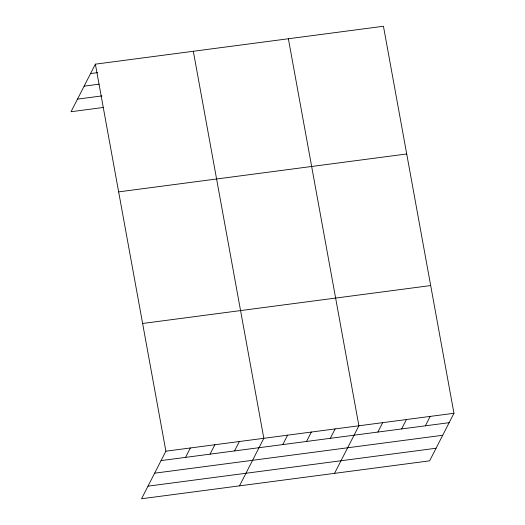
<?xml version="1.0" encoding="UTF-8"?>
<svg xmlns="http://www.w3.org/2000/svg" width="525" height="525" viewBox="0 0 525 525"><rect width="100%" height="100%" fill="white"/><g stroke="black" fill="none" stroke-linecap="round" stroke-linejoin="round"><path stroke-width="0.79" d="M95.379 64.162L165.887 451.192L141.553 498.75L429.621 460.838L453.954 413.28L383.447 26.25L95.379 64.162L71.046 111.72L103.432 107.454M185.561 457.373L190.372 447.969M210.046 454.151L214.856 444.747M234.537 450.929L239.348 441.525M239.498 485.861L263.832 438.303L193.325 51.273M282.785 444.577L287.595 435.179M306.554 441.446L311.364 432.049M330.317 438.322L335.127 428.918M334.556 473.347L358.897 425.795L288.382 38.765M377.849 432.062L382.659 422.664M401.612 428.938L406.422 419.534M425.381 425.808L430.192 416.41M90.569 73.566L97.676 72.627M84.125 86.153L99.133 84.177M77.49 99.127L101.975 95.904M118.65 191.881L406.717 153.969M142.623 323.472L430.69 285.561M165.887 451.192L453.954 413.28M161.077 460.596L449.144 422.684M154.632 473.189L442.7 435.271M147.998 486.157L436.065 448.245"/></g></svg>
